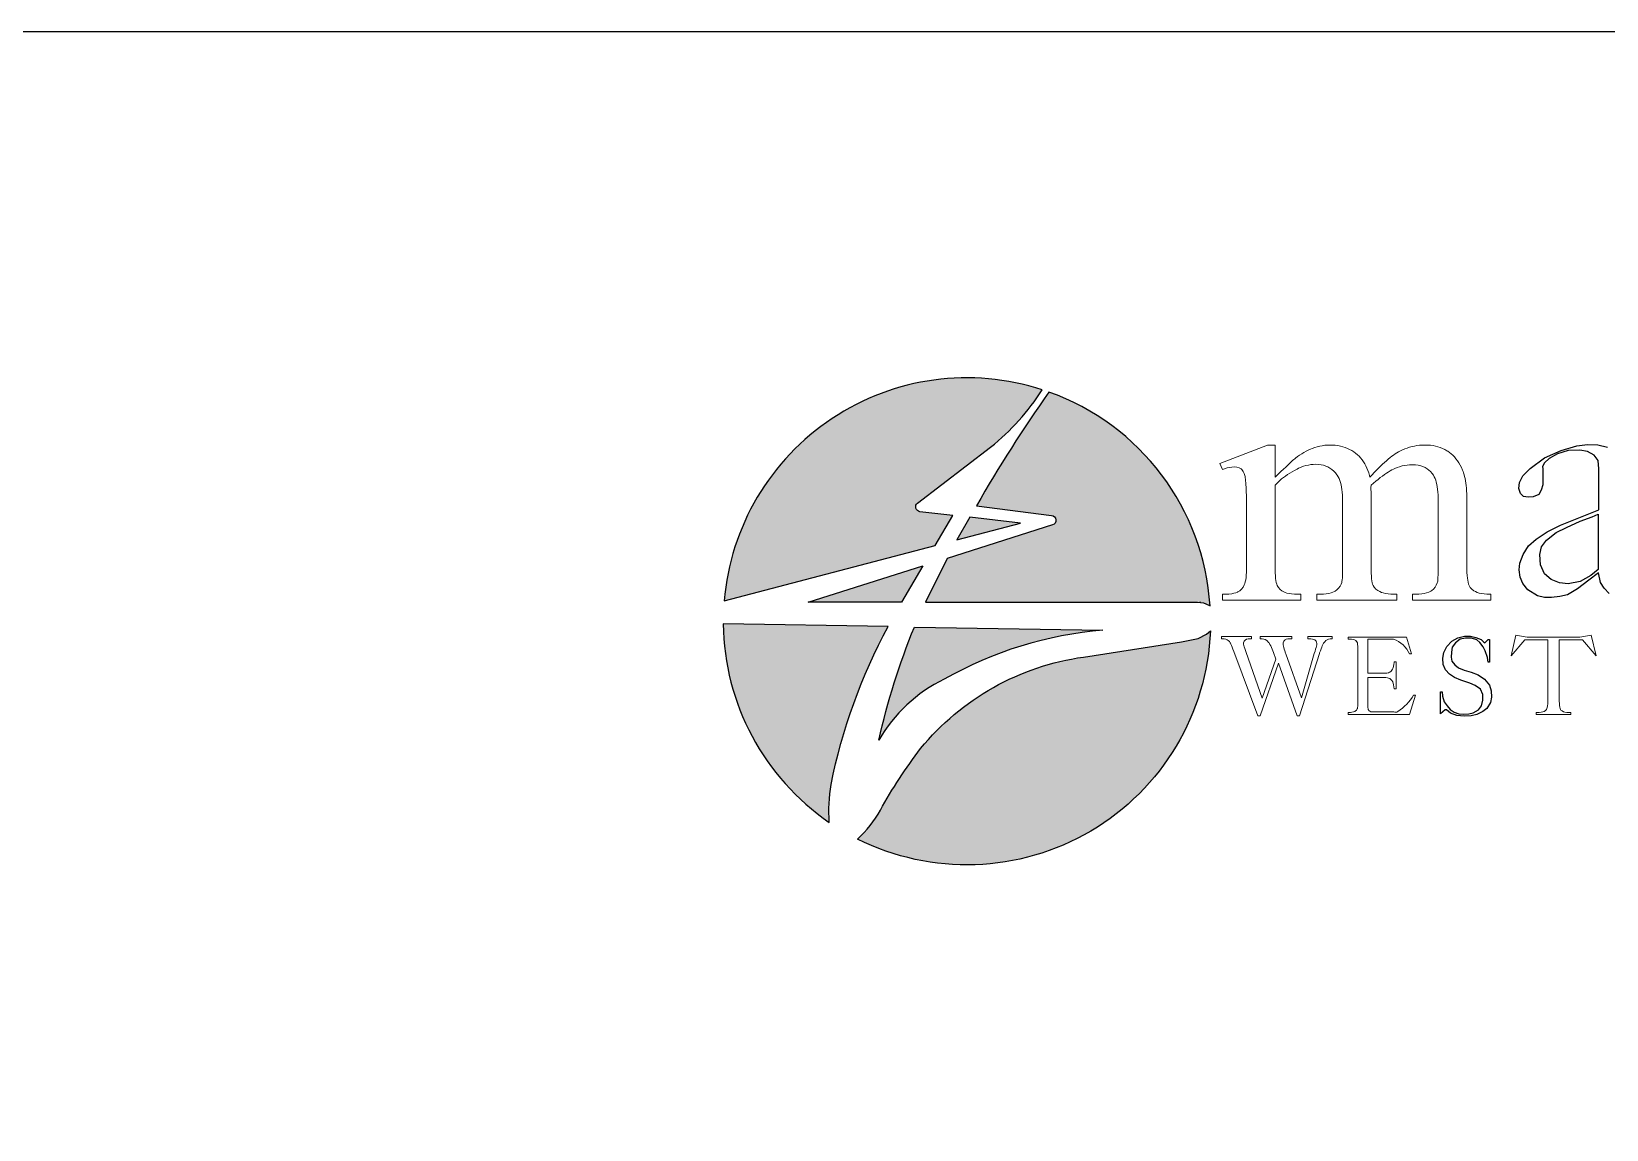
# Model space of a CAD drawing. Extents: x 96 to 963, y -1324 to 251.
# Drawn here: x 189.84 to 221.19, y 228.86 to 250.72 of the extents above; entities that cross this region are included whole.
import ezdxf

# ---------------------------------------------------------------- set-up
doc = ezdxf.new("R2010")
doc.units = 0
doc.header["$LTSCALE"] = 12
doc.header["$MEASUREMENT"] = 0
doc.layers.add('L18', color=4, linetype='CONTINUOUS')
doc.layers.add('L35', color=3, linetype='CONTINUOUS')

msp = doc.modelspace()

# ---------------------------------------------------------------- hatches: boundary and pattern name
at = {"layer": 'L18'}
h = msp.add_hatch(color=256, dxfattribs=at)
h.paths.add_polyline_path([(208.2596557621612, 240.6009833443124), (209.5256798071335, 240.9322828372492), (208.5133799143911, 241.0496847578777)], flags=17)
edge = h.paths.add_edge_path()
edge.add_arc((210.1345055690095, 240.9883423649052), 0.0966825334605317, -72.4340275083681, 84.16995513603172, ccw=False)
edge.add_line((210.1636847196929, 240.896168130752), (208.0638425067837, 240.2314312560184))
edge.add_line((208.0638425067837, 240.2314312560184), (207.6366989459895, 239.3561676275812))
edge.add_line((207.6366989459895, 239.3561676275812), (212.3792303207127, 239.3561676275812))
edge.add_line((212.3792303207127, 239.3561676275812), (213.0466047640249, 239.3612434605941))
edge.add_line((213.0466047640249, 239.3612434605941), (213.1701926238975, 239.3471252491104))
edge.add_line((213.1701926238975, 239.3471252491104), (213.2761250904616, 239.3012411818932))
edge.add_line((213.2761250904616, 239.3012411818932), (213.2979045735288, 239.2846544947878))
edge.add_arc((208.4578106219058, 238.9768172391553), 4.849873527886419, 3.639196008651737, 70.31584323591866)
edge.add_arc((233.8471040512514, 226.8030873735938), 29.06143103178057, 144.8283521343725, 150.1242407853347)
edge.add_line((208.6477171419454, 241.2791943437027), (210.1443263855178, 241.0845248156925))
edge = h.paths.add_edge_path()
edge.add_line((210.7794904645297, 238.2660586751136), (212.7286428011623, 238.5716751485544))
edge.add_line((212.7286428011623, 238.5716751485544), (213.060729121357, 238.6376863402603))
edge.add_line((213.060729121357, 238.6376863402603), (213.2266899465126, 238.7188659018711))
edge.add_line((213.2266899465126, 238.7188659018711), (213.30398952138, 238.787546769234))
edge.add_arc((208.4578106219058, 238.9768172391553), 4.849873527886431, 243.3466538291712, 357.7634151405224, ccw=False)
edge.add_arc((204.7563054101158, 236.3100741910811), 2.260487096575083, 312.4563768615329, 331.0679370383524)
edge.add_arc((216.0044569864922, 230.0479605147595), 10.6133354078795, 142.9365306610596, 150.8572845283925, ccw=False)
edge.add_arc((211.4923165533755, 233.1967051286981), 5.119225176869455, 98.00415526030861, 140.6206044735291, ccw=False)
edge = h.paths.add_edge_path()
edge.add_arc((211.8390426976437, 231.0423092918571), 7.791027622125695, 94.95558767717044, 119.4817605296803)
edge.add_arc((209.3176947764787, 235.1158169381513), 3.010125076801692, 115.8608776244936, 150.233902495096)
edge.add_arc((220.3970014001476, 233.5561826633875), 14.0287397160118, 157.7678270922695, 167.4260816587385, ccw=False)
edge.add_line((207.4111824293069, 238.864105390421), (211.1660262680682, 238.8042137163039))
edge = h.paths.add_edge_path()
edge.add_line((206.8923539372712, 238.8723809694603), (203.6082164364973, 238.9247646374365))
edge.add_arc((208.4578106219058, 238.9768172391553), 4.849873527886414, 180.6149545210214, 235.6099624310389)
edge.add_arc((209.1176621901939, 235.1889156214582), 3.405920946857624, 170.9088385772951, 183.6069330259956, ccw=False)
edge.add_arc((216.6382053638174, 233.5683194636591), 11.09570585792697, 151.4432932555134, 168.7811330683741, ccw=False)
edge = h.paths.add_edge_path()
edge.add_arc((205.9851655044986, 246.1383276570227), 4.721760917579226, 308.5792749707477, 327.3143666867405)
edge.add_arc((208.4578106219058, 238.9768172391553), 4.849873527886408, 71.9662868455786, 175.1894129731959)
edge.add_line((203.6250213536943, 239.3835371987761), (207.8244536548045, 240.4866625411088))
edge.add_line((207.8244536548045, 240.4866625411088), (208.1783090219846, 241.0848984890583))
edge.add_line((208.1783090219846, 241.0848984890583), (207.523642266372, 241.1606690759694))
edge.add_arc((207.5347580193752, 241.2567104853276), 0.09668253346052506, 127.45537385833461, 263.3980085784123, ccw=False)
edge.add_line((207.4759611822158, 241.3334597147465), (208.9296408067564, 242.4471095170082))
h.paths.add_polyline_path([(205.2989657799536, 239.3561676275812), (207.5835514934929, 240.0793878571503), (207.1557681736115, 239.3561676275812)])
edge = h.paths.add_edge_path(flags=17)
edge.add_line((213.0910375407867, 239.3561676275812), (213.1125098233694, 239.3561676275812))

# ---------------------------------------------------------------- linework, layer by layer
msp.add_line((213.0910375407867, 239.3561676275812), (213.1125098233694, 239.3561676275812), dxfattribs=at)
for points in [[(208.9296408067564, 242.4471095170082, 0.08192984223123395), (209.9592177258249, 243.5884384231637, 0.483543382190624), (203.6250213536943, 239.3835371987761), (207.8244536548045, 240.4866625411088), (208.1783090219846, 241.0848984890583), (207.523642266372, 241.1606690759694, -0.6741443966538361), (207.4759611822158, 241.3334597147465)], [(210.1443263855178, 241.0845248156925, -0.8141568920977668), (210.1636847196929, 240.896168130752), (208.0638425067837, 240.2314312560184), (207.6366989459895, 239.3561676275812), (212.3792303207127, 239.3561676275812), (213.0466047640249, 239.3612434605941), (213.1701926238975, 239.3471252491104), (213.2761250904616, 239.3012411818932), (213.2979045735288, 239.2846544947878, 0.2994277993081123), (210.09141735107, 243.5432822057266, 0.02311178721620554), (208.6477171419454, 241.2791943437027)], [(206.8923539372712, 238.8723809694603), (203.6082164364973, 238.9247646374365, 0.2446753569963442), (205.7184879530901, 234.9746447600377, -0.05546265415039397), (205.7545257655226, 235.727070696964, -0.07579524506486658)], [(210.7794904645297, 238.2660586751136), (212.7286428011623, 238.5716751485544), (213.060729121357, 238.6376863402603), (213.2266899465126, 238.7188659018711), (213.30398952138, 238.787546769234, -0.5453125784479379), (206.2821990150933, 234.6423060357096, 0.08138724002746317), (206.7346700254042, 235.2165133273167, -0.03457457551389917), (207.5353511345521, 236.4446107747615, -0.188122601421096)], [(211.1660262680682, 238.8042137163039, 0.1074260239421284), (208.0047159778698, 237.8244955186392, 0.1511153897803107), (206.7047275107766, 236.6102248631703, -0.04216705076793043), (207.4111824293069, 238.864105390421)]]:
    msp.add_lwpolyline(points, format="xyb", close=True, dxfattribs=at)
at = {"layer": 'L18', "lineweight": 0}
for points in [[(217.5813021949799, 242.4882294153929), (217.5655967505004, 242.4882294153929), (217.5157490354133, 242.4861808791564), (217.4662427430322, 242.4820838066835), (217.4167364506511, 242.4755967752681), (217.3679130036822, 242.4670612076162), (217.3190895567132, 242.4561356810217), (217.2706075324504, 242.4428201954847), (217.2224669308936, 242.4271147510052), (217.1743263293368, 242.4093607702892), (217.1265271504861, 242.3892168306307), (217.0790693943415, 242.3670243547357), (217.0497070416189, 242.3513189102562), (217.0176133072477, 242.332540661422), (216.9848367274643, 242.3117138763513), (216.9513773022689, 242.2888385550442), (216.9168936089551, 242.2639146975007), (216.8817270702293, 242.2366008810145), (216.8455362633852, 242.207238528292), (216.8083211884228, 242.176169062039), (216.7704232680483, 242.1427096368435), (216.7315010795556, 242.1068602527055), (216.6918960456507, 242.0693037550371), (216.6512667436276, 242.0293572984261), (216.6099545961924, 241.9877037282848), (216.5676181806389, 241.9436601992009), (216.5245989196733, 241.8975681338806), (216.4805553905894, 241.8490861096178), (216.4720198229375, 241.8842526483436), (216.4573386465762, 241.935124631549), (216.4402675112724, 241.983948078518), (216.4214892624382, 242.0303815665443), (216.4003210546614, 242.0747665183343), (216.3771043106482, 242.1167615111817), (216.3521804531047, 242.1567079677926), (216.3248666366185, 242.1946058881671), (216.295504283896, 242.2304552723052), (216.2640933949369, 242.2639146975007), (216.2306339697414, 242.2953255864597), (216.1951260083095, 242.3243465164762), (216.1589352014654, 242.3506360648441), (216.1176230540301, 242.376925613212), (216.0752866384766, 242.4001423572252), (216.0315845320988, 242.4209691422958), (215.9861753121907, 242.4387231230118), (215.9397418241643, 242.4537457220792), (215.8919426453136, 242.466378362204), (215.8424363529325, 242.4759381979741), (215.7919057924332, 242.4827666520957), (215.7396681184034, 242.4868637245686), (215.6860647535495, 242.4882294153929), (215.6788948767218, 242.4882294153929), (215.6297300070468, 242.4865223018625), (215.5802237146657, 242.4820838066835), (215.5310588449908, 242.4749139298559), (215.4812111299036, 242.4650126713797), (215.4317048375225, 242.4523800312549), (215.3818571224353, 242.4373574321875), (215.3320094073482, 242.4196034514715), (215.299915672977, 242.4066293886406), (215.2541650303627, 242.3864854489821), (215.2097800785728, 242.3642929730871), (215.1657365494889, 242.3403933836618), (215.1227172885233, 242.314786680706), (215.0803808729698, 242.2871314415138), (215.0387273028285, 242.2574276660852), (214.9980980008054, 242.2260167771261), (214.9974151553932, 242.225333931714), (214.9834168244441, 242.2140669824135), (214.964979998316, 242.1980201152279), (214.9421046770088, 242.1771933301572), (214.9144494378166, 242.1522694726137), (214.8823557034455, 242.122565697185), (214.8454820511892, 242.0884234265774), (214.8041699037539, 242.0495012380846), (214.7580778384336, 242.006481977119), (214.7075472779343, 241.9583413755622), (214.6522367995499, 241.9061037015325), (214.5924878259865, 241.8490861096178), (214.5924878259865, 242.4882294153929), (214.4443103715493, 242.4882294153929), (213.4951552486567, 242.1212000063607), (213.5467100772743, 242.0030677500582), (213.5842665749427, 242.0163832355952), (213.6375285170906, 242.0320886800747), (213.6877176548839, 242.0433556293752), (213.7341511429103, 242.0501840834968), (213.7771704038759, 242.0522326197332), (213.8317980368481, 242.0481355472603), (213.8792557929928, 242.0351614844294), (213.9181779814855, 242.0129690085345), (213.9332005805529, 241.9986292548792), (213.9577830153904, 241.9634627161534), (213.9779269550489, 241.9180534962452), (213.9939738222345, 241.8624015951547), (213.9946566676466, 241.8589873680939), (213.9990951628256, 241.8344049332565), (214.0031922352985, 241.805725425946), (214.0069478850654, 241.7732902688688), (214.0103621121261, 241.7364166166125), (214.0134349164808, 241.6957873145894), (214.0161662981294, 241.6507195173873), (214.0182148343659, 241.6018960704184), (214.0202633706024, 241.5489755509765), (214.0219704841327, 241.4919579590618), (214.0233361749571, 241.4308432946741), (214.0240190203692, 241.3656315578135), (214.0247018657813, 241.296664171186), (214.0247018657813, 241.2232582893796), (214.0247018657813, 240.0764194196687), (214.0243604430753, 240.0211089412843), (214.0223119068388, 239.9576043179541), (214.018897679778, 239.8999038806272), (214.014117761893, 239.8483490520096), (214.0079721531836, 239.8029398321015), (214.0001194309438, 239.7633347981966), (213.9909010178798, 239.7298753730011), (213.9799754912853, 239.702561556515), (213.9799754912853, 239.7022201338089), (213.9550516337417, 239.6564694911946), (213.925006435607, 239.6182301481141), (213.8898398968811, 239.586477836449), (213.8495520175641, 239.5618954016115), (213.8464792132094, 239.5601882880811), (213.8140440561322, 239.546531379838), (213.7747804449334, 239.5356058532436), (213.728346956907, 239.5270702855917), (213.674743592053, 239.5209246768823), (213.6143117730774, 239.5171690271154), (213.5467100772743, 239.5158033362911), (213.5467100772743, 239.3980125026948), (215.1049633078073, 239.3980125026948), (215.1049633078073, 239.5158033362911), (215.0438486434196, 239.5164861817033), (214.978636906559, 239.5192175633519), (214.9209364692321, 239.5236560585309), (214.8704059087328, 239.5304845126524), (214.8277280704732, 239.5386786575983), (214.7922201090413, 239.5492627614866), (214.764223447143, 239.5618954016115), (214.7300811765353, 239.5816979185639), (214.692866101573, 239.6124259621108), (214.6617966353201, 239.6496410370731), (214.6372142004826, 239.6926602980388), (214.6368727777765, 239.6930017207448), (214.6266300965942, 239.7182670009945), (214.6174116835301, 239.7503607353657), (214.6099003839964, 239.7886000784463), (214.603413352581, 239.8329850302362), (214.5986334346959, 239.8841984361476), (214.5952192076352, 239.9418988734746), (214.5931706713987, 240.0057449195109), (214.5924878259865, 240.0764194196687), (214.5924878259865, 241.685203210701), (214.5928292486926, 241.6858860561132), (214.6218501787091, 241.7183212131904), (214.6532610676681, 241.7500735248556), (214.6867204928636, 241.7811429911085), (214.7225698770017, 241.8118710346554), (214.7604677973762, 241.8419162327901), (214.8004142539871, 241.8712785855127), (214.8424092468345, 241.9002995155292), (214.8867941986244, 241.9286376001336), (214.9332276866508, 241.9562928393258), (214.9817097109137, 241.9832652331058), (215.0325816941191, 242.0098962041798), (215.0616026241356, 242.024235957835), (215.1097432256924, 242.0457455883178), (215.1578838272492, 242.0638409917399), (215.206365851512, 242.0785221681011), (215.2548478757749, 242.0901305401077), (215.3033299000377, 242.0983246850536), (215.3518119243006, 242.1031046029386), (215.4006353712695, 242.104811716469), (215.407122402685, 242.104811716469), (215.4593600767147, 242.1020803348204), (215.5092077918019, 242.095593303405), (215.5566655479465, 242.0850091995166), (215.6020747678546, 242.0699866004492), (215.6447526061142, 242.051208351615), (215.6853819081373, 242.0279916076018), (215.7232798285118, 242.0010192138218), (215.7591292126498, 241.9699497475688), (215.7925886378453, 241.9344417861369), (215.8236581040983, 241.8951781749381), (215.8304865582198, 241.8852769164619), (215.8489233843479, 241.8542074502089), (215.8656530969457, 241.8200651796012), (215.880675696013, 241.7825086819328), (215.89399118155, 241.7418793799097), (215.9055995535566, 241.6978358508259), (215.9151593893268, 241.6510609400934), (215.9230121115665, 241.6005303795941), (215.9291577202759, 241.5472684374461), (215.9335962154549, 241.4905922682375), (215.9363275971035, 241.430501871968), (215.9373518652217, 241.3673386713438), (215.9373518652217, 240.0764194196687), (215.9370104425157, 240.0234989002269), (215.9359861743974, 239.9541900908933), (215.9346204835731, 239.894782540036), (215.9318891019245, 239.8445934022428), (215.9288162975698, 239.8043055229258), (215.9247192250969, 239.7732360566728), (215.9199393072118, 239.75172642619), (215.9079895124992, 239.7192912691127), (215.8854556138981, 239.6749063173228), (215.8578003747059, 239.6363255515361), (215.8243409495104, 239.6028661263406), (215.7857601837238, 239.5748694644424), (215.7768831933658, 239.5697481238512), (215.7447894589946, 239.555408370196), (215.706550115914, 239.5434585754833), (215.6621651641241, 239.5335573170071), (215.6119760263309, 239.5257045947673), (215.5556412798283, 239.5202418314701), (215.4931609246162, 239.5168276044094), (215.4248763834009, 239.5158033362911), (215.4248763834009, 239.3980125026948), (217.0172718845416, 239.3980125026948), (217.0172718845416, 239.5158033362911), (216.9588886018026, 239.5168276044094), (216.8967496692966, 239.519558986058), (216.8407563455001, 239.5250217493552), (216.7909086304129, 239.5325330488889), (216.7468651013291, 239.542092884659), (216.7089671809546, 239.5540426793717), (216.6768734465834, 239.5683824330269), (216.6376098353846, 239.5902334862158), (216.5969805333615, 239.6209615297627), (216.5652282216964, 239.6551038003703), (216.5426943230953, 239.6926602980388), (216.5338173327373, 239.7148527739337), (216.5259646104976, 239.7445565493624), (216.5194775790821, 239.7817716243247), (216.514356238491, 239.8258151534086), (216.510259166018, 239.8777114047322), (216.5071863616634, 239.9364361101774), (216.505479248133, 240.0026721151562), (216.5047964027208, 240.0764194196687), (216.5047964027208, 241.5083462489534), (216.4979679485993, 241.649353826563), (216.5047964027208, 241.685203210701), (216.5071863616634, 241.6875931696436), (216.5539612723958, 241.7289053170788), (216.599370492304, 241.7678275055715), (216.6434140213879, 241.8043597351217), (216.6864332823535, 241.8385020057294), (216.7280868524948, 241.8702543173945), (216.7683747318119, 241.8996166701171), (216.8076383430107, 241.9265890638971), (216.8455362633852, 241.9508300760285), (216.8820684929353, 241.9730225519235), (216.9175764543673, 241.9924836461699), (216.952060147681, 242.0098962041798), (216.9745940462821, 242.0201388853621), (217.023417493251, 242.0399414023145), (217.0722409402199, 242.0566711149122), (217.1210643871889, 242.0706694458614), (217.1698878341578, 242.0812535497497), (217.2187112811267, 242.0887648492834), (217.2675347280957, 242.0935447671685), (217.3163581750646, 242.0949104579928), (217.3365021147231, 242.0949104579928), (217.3911297476954, 242.091496230932), (217.4426845763129, 242.0843263541044), (217.4911666005758, 242.0730594048039), (217.5365758204839, 242.0580368057365), (217.5792536587435, 242.0389171341963), (217.6185172699423, 242.0160418128891), (217.6550494994925, 241.9890694191091), (217.688508924688, 241.9583413755622), (217.7188955455288, 241.9238576822485), (217.746550784721, 241.8852769164619), (217.7625976519066, 241.8562559864453), (217.7769374055618, 241.823479406662), (217.7902528910988, 241.7869471771118), (217.8015198403993, 241.7470007205009), (217.8117625215816, 241.7036400368292), (217.8199566665274, 241.6565237033906), (217.827126543355, 241.6059931428913), (217.8322478839462, 241.5517069326251), (217.8363449564191, 241.4940064952982), (217.8383934926555, 241.4325504082045), (217.8394177607738, 241.3673386713438), (217.8394177607738, 240.0764194196687), (217.8390763380677, 240.0344244268213), (217.8383934926555, 239.9644327720756), (217.8373692245373, 239.903659530394), (217.8353206883008, 239.8527875471886), (217.8325893066522, 239.8118168224594), (217.8295165022975, 239.7804059335004), (217.8254194298246, 239.7582134576055), (217.8213223573517, 239.7452393947745), (217.8015198403993, 239.6964159478056), (217.7765959828557, 239.6544209549582), (217.746892207427, 239.6192544162323), (217.7120670914072, 239.591257754334), (217.6919231517487, 239.5786251142092), (217.6526595405499, 239.5595054426689), (217.6096402795843, 239.5437999981894), (217.5621825234397, 239.5315087807707), (217.5109691175282, 239.5229732131187), (217.4553172164377, 239.5175104498215), (217.3955682428744, 239.5158033362911), (217.3303565060137, 239.5158033362911), (217.3303565060137, 239.3980125026948), (218.8848540867799, 239.3980125026948), (218.8848540867799, 239.5158033362911), (218.8752942510098, 239.5158033362911), (218.8111067822674, 239.5175104498215), (218.7527234995283, 239.5222903677066), (218.7008272482047, 239.5294602445342), (218.6550766055905, 239.5397029257165), (218.6154715716856, 239.5526769885474), (218.5823535691962, 239.5683824330269), (218.5516255256493, 239.5861364137429), (218.5106548009201, 239.6172058799959), (218.4782196438428, 239.6516895733096), (218.4550028998297, 239.6895874936841), (218.4543200544175, 239.6909531845084), (218.4440773732352, 239.7199741145249), (218.4352003828772, 239.7547992305447), (218.4273476606375, 239.7947456871556), (218.4212020519281, 239.8401549070638), (218.416422134043, 239.8910268902692), (218.4130079069822, 239.9473616367718), (218.4109593707458, 240.0091591465716), (218.4102765253336, 240.0764194196687), (218.4102765253336, 241.3673386713438), (218.4102765253336, 241.3956767559482), (218.4092522572154, 241.4584985338662), (218.407545143685, 241.5185889301357), (218.4044723393303, 241.5756065220505), (218.4007166895635, 241.6298927323166), (218.3959367716784, 241.6814475609342), (218.3901325856751, 241.7302710079031), (218.3833041315536, 241.7760216505174), (218.3754514093138, 241.8193823341891), (218.3665744189558, 241.8596702135061), (218.3570145831857, 241.8972267111745), (218.3464304792973, 241.9320518271943), (218.3344806845846, 241.9638041388594), (218.3232137352841, 241.9907765326395), (218.300338413977, 242.0409656704327), (218.2757559791395, 242.0884234265774), (218.2498078534777, 242.1328083783673), (218.2224940369916, 242.1748033712147), (218.1938145296811, 242.2137255597074), (218.1637693315464, 242.2499163665515), (218.1320170198813, 242.283375791747), (218.0988990173919, 242.3141038352939), (218.0644153240781, 242.3417590744861), (218.0285659399401, 242.3670243547357), (218.0142261862849, 242.3755599223877), (217.9712069253193, 242.399459511813), (217.9268219735293, 242.4202862968837), (217.8814127536212, 242.4383817003057), (217.8342964201826, 242.4534042993731), (217.7864972413319, 242.4660369394979), (217.7369909489508, 242.4755967752681), (217.6864603884515, 242.4827666520957), (217.6345641371279, 242.4868637245686)], [(215.118129207277, 237.45164980779), (214.807260412453, 238.327212885468), (214.8003302163901, 238.3460234176389), (214.7859748102597, 238.3871095800121), (214.774341981154, 238.4242356303494), (214.7651842220708, 238.4569065546461), (214.7587490400124, 238.4853698599047), (214.7547889279764, 238.5098730531273), (214.7535513929652, 238.5299211203094), (214.7550364349786, 238.5499691874915), (214.7651842220708, 238.5799175347636), (214.7844897682462, 238.6039257139817), (214.7867173312664, 238.6059057699997), (214.811220524489, 238.6200136691278), (214.8431489277791, 238.6284289072043), (214.8825025411365, 238.6313989912312), (214.9255687595278, 238.6313989912312), (214.9255687595278, 238.6734751816135), (214.2944259037944, 238.6734751816135), (214.2944259037944, 238.6313989912312), (214.2993760438394, 238.6313989912312), (214.3387296571969, 238.6294189352133), (214.3662029344464, 238.6244687951683), (214.395656267714, 238.6128359660626), (214.4258521219883, 238.5950154619007), (214.4416925701322, 238.5828876187906), (214.4642157073368, 238.558384425568), (214.4726309454133, 238.5462565824578), (214.4894614215661, 238.5192783192127), (214.5053018697101, 238.4898249859452), (214.5203997968472, 238.4581440896574), (214.5585158751935, 238.3546861627176), (214.6065322336296, 238.2247449865372), (214.3374921221857, 237.4486275602636), (214.0182080892853, 238.3546861627176), (214.0043476971593, 238.3935447620706), (213.9904873050334, 238.4346309244438), (213.9795969969345, 238.4695294117608), (213.9719242798648, 238.4984877310239), (213.9672216468221, 238.5212583752307), (213.9657366048086, 238.5380888513836), (213.9664791258153, 238.5502166944938), (213.977121926912, 238.5791750137568), (213.9991500501121, 238.6039257139817), (214.0003875851234, 238.6051632489929), (214.025880806355, 238.6197661621256), (214.057809209645, 238.6284289072043), (214.0959252879912, 238.6313989912312), (214.124636100252, 238.6313989912312), (214.124636100252, 238.6734751816135), (213.524679126802, 238.6734751816135), (213.524679126802, 238.6313989912312), (213.5402720679436, 238.631151484229), (213.5776456252832, 238.6279338931998), (213.6098215355754, 238.6212512041391), (213.6370473058228, 238.6108559100446), (213.6588279220206, 238.5967480109165), (213.6823410872342, 238.5739773667096), (213.7016466334096, 238.5460090754555), (213.7048642244388, 238.5395738933971), (213.7125369415085, 238.5222484032397), (213.7229322356029, 238.4972501960126), (213.7360501067221, 238.4645792717158), (213.7516430478638, 238.4242356303494), (213.7697110590279, 238.3762192719132), (214.2513596854032, 237.0938854932644), (214.2944259037944, 237.0938854932644), (214.6614787881288, 238.1416357384978), (215.0307592354833, 237.0938854932644), (215.0785280869173, 237.0938854932644), (215.4760518828742, 238.3385982075714), (215.4795169809057, 238.3487459946636), (215.4951099220474, 238.3930497480661), (215.5092178211755, 238.4316608404168), (215.5218406782902, 238.4645792717158), (215.5329784933914, 238.4918050419632), (215.5428787734813, 238.5130906441565), (215.5512940115577, 238.5289310923004), (215.5592142356297, 238.5413064424128), (215.5809948518275, 238.5707597756804), (215.6035179890322, 238.5935304198872), (215.6265361402412, 238.6096183750334), (215.6300012382727, 238.6113509240491), (215.658217036529, 238.6224887391503), (215.6913829748303, 238.629171428211), (215.7294990531766, 238.6313989912312), (215.7294990531766, 238.6734751816135), (215.2453753567788, 238.6734751816135), (215.2453753567788, 238.6313989912312), (215.2659184379654, 238.6309039772268), (215.3027969813004, 238.6284289072043), (215.3354679055971, 238.6232312601571), (215.3636837038535, 238.6153110360851), (215.3832367570311, 238.6059057699997), (215.4077399502537, 238.5836301397973), (215.4181352443481, 238.5655621286332), (215.4245704264066, 238.5346237533522), (215.4245704264066, 238.5306636413162), (215.4225903703886, 238.5098730531273), (215.4178877373459, 238.484627338898), (215.4104625272784, 238.4549264986282), (215.4003147401862, 238.4205230253156), (215.3876918830716, 238.3819119329649), (215.3720989419299, 238.3385982075714)], [(219.6090205817539, 238.6652818393979), (219.3883305969729, 238.6988616445967), (219.2892993105167, 238.292929080443), (219.5611290201647, 238.6095065229187), (220.0216646435103, 238.6095065229187), (220.0216646435103, 237.3886407218009), (220.0216646435103, 237.3765128786907), (220.0201796014968, 237.3322091252882), (220.0167145034654, 237.2945880609465), (220.0115168564181, 237.2636496856654), (220.0043391533529, 237.2396415064473), (219.9951813942697, 237.22231601629), (219.9758758480944, 237.2010304140966), (219.9513726548718, 237.184447444946), (219.9221668286065, 237.172567108838), (219.8882583692985, 237.1653894057728), (219.8493997699454, 237.1631618427526), (219.7919781454238, 237.1631618427526), (219.7919781454238, 237.1210856523704), (220.4793050906676, 237.1210856523704), (220.4793050906676, 237.1631618427526), (220.4231210011572, 237.1631618427526), (220.4001028499481, 237.1639043637593), (220.3639668276198, 237.1688545038043), (220.332285931332, 237.1782597698897), (220.3055551750892, 237.1923676690179), (220.2832795448869, 237.2109306941865), (220.2761018418217, 237.2208309742765), (220.2671915897407, 237.2411265484608), (220.2600138866755, 237.2681048117059), (220.2550637466305, 237.3015182570094), (220.2520936626036, 237.3418618983759), (220.2511036345946, 237.3886407218009), (220.2511036345946, 238.6095065229187), (220.7101542159267, 238.6095065229187), (220.9819839255747, 238.292929080443), (220.8829526391185, 238.6988616445967), (220.6622626543375, 238.6652818393979)]]:
    msp.add_lwpolyline(points, close=True, dxfattribs=at)
at = {"layer": 'L18'}
msp.add_lwpolyline([(221.2419934130307, 239.5307145394758), (221.142371078096, 239.6348199096542), (221.0700572790926, 239.7522787745907), (221.0301255898663, 239.9452625968324), (220.8410647754929, 239.7971442175144), (220.6142027747379, 239.6234531366801), (220.4165329611426, 239.5058436497094), (220.2637487334983, 239.4688211411296), (220.0929725115644, 239.4498542713278), (219.9536053558613, 239.4498542713278), (219.813348327593, 239.4844197013464), (219.6240518692548, 239.6012819911933), (219.52430686592, 239.7281750108302), (219.4697947263327, 239.8598553577189), (219.4515260796214, 240.0013763016308), (219.4651732212049, 240.1332412661225), (219.5302826896335, 240.3052415284721), (219.6375082645008, 240.4776598005238), (219.7870054252287, 240.6130827731519), (220.0114692547462, 240.7562952478354), (220.2763900523803, 240.8891999272764), (220.5716485147513, 241.0120587135316), (220.8048795757249, 241.1043392308675), (221.0375600982369, 241.1947867770505), (221.0381081614802, 242.0120854356144), (221.0223625799165, 242.1799652615929), (220.9430167764866, 242.2876019932917), (220.813260397596, 242.3578561977062), (220.6575314228513, 242.3837997228589), (220.4298118268517, 242.3787415459534), (220.2116234333275, 242.3128062430011), (220.0482207073725, 242.2209321763114), (219.9528928338652, 242.1309394770234), (219.9150035962965, 242.0615061101271), (219.9211512309934, 242.0123467593669), (219.9259384776753, 241.8352969751641), (219.9212691665198, 241.695279671732), (219.890713771406, 241.5919072364804), (219.8443152914613, 241.504888659511), (219.730718788833, 241.4586287095703), (219.6340520961579, 241.4498446251412), (219.5346255050575, 241.4664085532631), (219.4808148562171, 241.5240377400972), (219.4470916621111, 241.6251634004784), (219.4600076056263, 241.7413562894752), (219.5274057677813, 241.8716027034216), (219.6673635958622, 242.0208262357369), (219.9582250482993, 242.230536669323), (220.288222209647, 242.3787318679145), (220.5993690612703, 242.469642969711), (220.8126663859873, 242.4980702540527), (221.0193823141013, 242.4933741968835), (221.2068888829581, 242.4430894175001)], dxfattribs=at)
for points in [[(221.0261835953624, 240.0074800972491), (220.878761883135, 239.8913801681224), (220.6639347188903, 239.7715287584608), (220.4270120543455, 239.726180333628), (220.2543179621299, 239.7464884315239), (220.0910205117476, 239.8076983481435), (219.956764558739, 239.9264116817511), (219.8743557381862, 240.1014541350216), (219.8642038696266, 240.3094776479669), (219.8952421330162, 240.4594306426915), (219.9933087779827, 240.5935688488525), (220.1881302947888, 240.7433664398057), (220.3952681840966, 240.8468902915248), (220.6643205594765, 240.9691337128015), (220.9029358901157, 241.0567502156316), (221.0261835953624, 241.111503159881)], [(208.2596557621612, 240.6009833443124), (209.5256798071335, 240.9322828372492), (208.5133799143911, 241.0496847578777)], [(205.2989657799536, 239.3561676275812), (207.5835514934929, 240.0793878571503), (207.1557681736115, 239.3561676275812)], [(217.8871306066424, 237.1327218787476), (217.8871306066424, 237.5753088675924), (217.9175061427594, 237.5753088675924), (217.9276742961243, 237.4889172962842), (217.9599560244873, 237.373291568863), (218.0165487893846, 237.2924798332725), (218.0810203311783, 237.2226660381334), (218.1565795129385, 237.1687186091662), (218.2511112444802, 237.1363218422362), (218.3505119406967, 237.1309511656781), (218.4469931731995, 237.1336300674281), (218.5387383681435, 237.1525105252955), (218.6415203599505, 237.2119900433017), (218.7013508287592, 237.2935415765264), (218.7256476589338, 237.4068778580518), (218.7256476589338, 237.5174460598643), (218.6848310642406, 237.6235231946399), (218.5740366152999, 237.7018558989521), (218.4721819942121, 237.7474026777105), (218.2911488228852, 237.8059467325561), (218.1639113302597, 237.8615889605062), (218.0637041869925, 237.9222142718291), (217.9848994141098, 238.0114876632549), (217.9403270049755, 238.1163181343932), (217.9350625242669, 238.2426105799358), (217.9535051202408, 238.3584849277113), (218.0087564533432, 238.4768292135188), (218.1114707548775, 238.5847639186422), (218.2299694763922, 238.6505679524592), (218.3644747892802, 238.682202494458), (218.4804788511563, 238.682202494458), (218.591261544455, 238.6584736983589), (218.6937966092488, 238.613798359032), (218.7465092164652, 238.5637431098893), (218.766154247781, 238.5473793552499), (218.7881010387119, 238.5693167309574), (218.8345674920834, 238.6183432744707), (218.8619413067867, 238.6183432744707), (218.8619413067867, 238.1628169901197), (218.8366031879532, 238.1628169901197), (218.8186627923484, 238.2601652574951), (218.7731981647708, 238.3911534937388), (218.7355985944824, 238.4716888962134), (218.6709946466717, 238.5577900317323), (218.6085540061879, 238.6066354414636), (218.5031302719414, 238.6417613459184), (218.3846832757255, 238.6417613459184), (218.2765172613664, 238.6201375657455), (218.1845447251951, 238.5471322303443), (218.1195339945781, 238.4604889536294), (218.1033056385059, 238.365864836258), (218.0979414107954, 238.26398893579), (218.1088404932377, 238.1822815039259), (218.1686700425379, 238.108886216963), (218.2415513497328, 238.0522253839623), (218.3542721587513, 238.0066200914088), (218.4980198695236, 237.9667075103106), (218.6356628299069, 237.9111451205372), (218.7624431523403, 237.8240215212242), (218.8624216564061, 237.7083072325697), (218.8939278989473, 237.5928347091908), (218.9018356236417, 237.4690010737678), (218.8781991305458, 237.3613706909953), (218.8098782999523, 237.2431744388685), (218.7285170837623, 237.1802125279287), (218.6098036672114, 237.119563128732), (218.4963316117576, 237.0984612454028), (218.3559819213169, 237.0878734242376), (218.2079956120329, 237.1037222008379), (218.0869019559483, 237.1484547787706), (218.0065142709612, 237.2127369368872), (217.9761282489764, 237.2157742638753)]]:
    msp.add_lwpolyline(points, close=True, dxfattribs=at)
at = {"layer": 'L18', "lineweight": 0}
msp.add_lwpolyline([(216.9596819075544, 237.1754454854246), (216.8630117592396, 237.1741531342809), (216.8286082859271, 237.1724205852652), (216.7902447005786, 237.1719255712607), (216.5546180344381, 237.1719255712607), (216.5266497431841, 237.1729155992697), (216.496701395912, 237.1773707253102), (216.4766533287299, 237.1855384563843), (216.4642779786175, 237.195191229472), (216.4479425164691, 237.2209319577059), (216.4449724324421, 237.234049828825), (216.4420023484151, 237.2600380640611), (216.4405173064016, 237.2969166073961), (216.4397747853949, 237.3449329658323), (216.4397747853949, 237.8601672408566), (216.7451984261694, 237.8601672408566), (216.7640089583402, 237.8599197338544), (216.7981649246505, 237.8576921708342), (216.8281132719226, 237.8532370447937), (216.8533589861519, 237.846554355733), (216.8741495743408, 237.8373965966498), (216.8981577535588, 237.8215561485059), (216.91919584875, 237.8002705463125), (216.9347887898916, 237.7747773250809), (216.9382538879231, 237.7661145800022), (216.9444415629793, 237.7438389497999), (216.9508767450378, 237.7136430955256), (216.957064420094, 237.6757745241816), (216.9634996021524, 237.6302332357679), (217.0013681734964, 237.6302332357679), (217.0013681734964, 238.1678184446513), (216.9634996021524, 238.1678184446513), (216.9627570811457, 238.1556906015412), (216.9587969691097, 238.1170795091904), (216.9526092940535, 238.0821810218734), (216.9441940559771, 238.0514901535946), (216.9330562408759, 238.0245118903495), (216.9196908627545, 238.0019887531449), (216.9040979216128, 237.9831782209741), (216.8924650925071, 237.9735254478864), (216.872417025325, 237.9626351397875), (216.8479138321024, 237.954219901711), (216.8184604988349, 237.948279733657), (216.7843045325246, 237.9445671286233), (216.7451984261694, 237.9433295936121), (216.4397747853949, 237.9433295936121), (216.4397747853949, 238.624691866542), (216.914665691114, 238.624691866542), (216.9527817694603, 238.6239493455352, -0.1944711511259589), (217.2697198784846, 238.3269397673244), (217.3095685058466, 238.3269397673244), (217.2087040097851, 238.6652818393979), (216.044258595802, 238.6652818393979), (216.044258595802, 238.6232056490157), (216.0935124892494, 238.6232056490157), (216.1167781474608, 238.6222156210067), (216.1484590437485, 238.617512987964), (216.1756848139959, 238.6083552288808), (216.1984554582027, 238.5949898507594), (216.2165234693668, 238.577664360602), (216.2232061584276, 238.5665265455009), (216.2303838614928, 238.5459834643142), (216.2358290155422, 238.5187576940669), (216.2400366345805, 238.4848492347589), (216.2422641976007, 238.4440105793879), (216.2432542256097, 238.3964892349562), (216.2432542256097, 237.3930958478413), (216.2430067186074, 237.3651275565873), (216.2417691835962, 237.324041394214), (216.2395416205759, 237.290132934906), (216.2363240295467, 237.2634021786632), (216.2318689035062, 237.2438491254856), (216.2274137774658, 237.2329588173866), (216.2108308083151, 237.2079606101595), (216.1868226290971, 237.1893975849909), (216.1781598840184, 237.184447444946), (216.150934113771, 237.172567108838), (216.1227183155147, 237.1653894057728), (216.0935124892494, 237.1631618427526), (216.044258595802, 237.1631618427526), (216.044258595802, 237.1210856523704), (217.2691751218072, 237.1210856523704), (217.3892160178976, 237.5081866038868), (217.3481298555244, 237.5081866038868, -0.1214420510180023), (217.0365982636274, 237.179965339477, -0.2612535076304138)], format="xyb", close=True, dxfattribs=at)
at = {"layer": 'L35'}
msp.add_lwpolyline([(157.1563738763284, 200.7228286611713), (157.1563738763284, 240.7228286611713, -0.4142135623730951), (167.1563738763284, 250.7228286611713), (237.1563738763284, 250.7228286611713, -0.4142135623730948), (247.1563738763284, 240.7228286611713), (247.1563738763284, 200.7228286611713, -0.4142135623730951), (237.1563738763284, 190.7228286611713), (167.1563738763284, 190.7228286611713, -0.4142135623730951)], format="xyb", close=True, dxfattribs=at)

doc.saveas('drawing.dxf')
